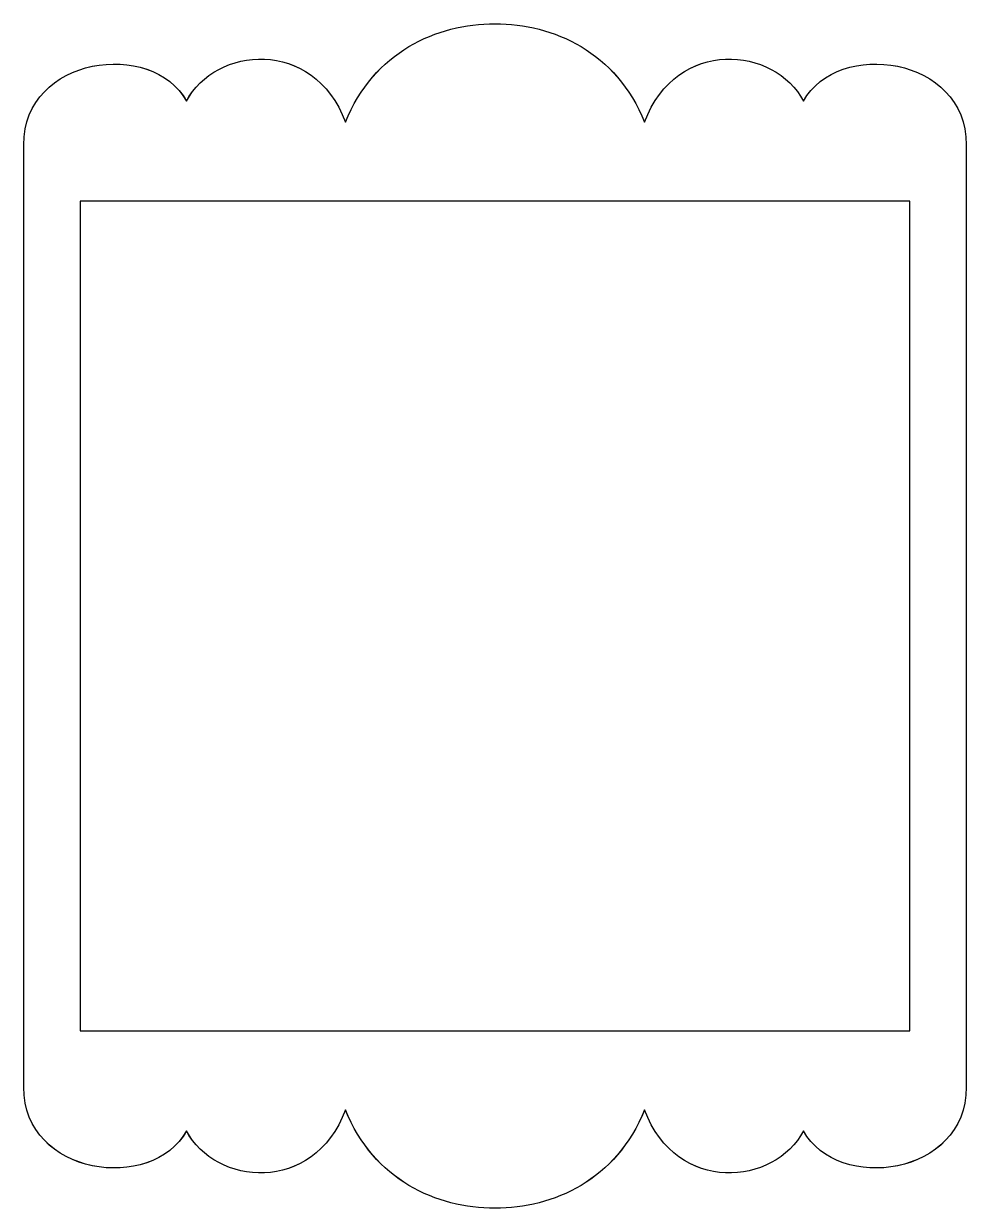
# Model space of a CAD drawing. Header units: centimetres. Extents: x -7.97 to -0.35, y 6.68 to 16.26.
import ezdxf

# ---------------------------------------------------------------- set-up
doc = ezdxf.new("R2010")
doc.units = ezdxf.units.CM
doc.header["$MEASUREMENT"] = 0
doc.layers.add('Layer 1', color=7, linetype='Continuous')

msp = doc.modelspace()

# ---------------------------------------------------------------- linework, layer by layer
at = {"layer": 'Layer 1', "color": 9}
msp.add_open_spline([(-1.66174, 15.62912), (-1.89119, 16.07291), (-2.68697, 16.14932), (-2.94695, 15.46069), (-2.94695, 15.46069), (-3.17669, 16.02677), (-3.68146, 16.25648), (-4.15578, 16.25648), (-4.15578, 16.25648), (-4.63005, 16.25648), (-5.13514, 16.02674), (-5.36458, 15.46069), (-5.36458, 15.46069), (-5.6248, 16.14932), (-6.42032, 16.07291), (-6.65006, 15.62912), (-6.65006, 15.62912), (-6.92539, 16.13392), (-7.96578, 15.99623), (-7.96578, 15.27712), (-7.96578, 15.27712), (-7.96578, 15.27712), (-7.96578, 7.65738), (-7.96578, 7.65738), (-7.96578, 7.65738), (-7.96578, 6.93824), (-6.92541, 6.80055), (-6.65006, 7.30538), (-6.65006, 7.30538), (-6.42032, 6.86159), (-5.6248, 6.78518), (-5.36458, 7.47384), (-5.36458, 7.47384), (-5.13513, 6.90776), (-4.63004, 6.67805), (-4.15578, 6.67805), (-4.15578, 6.67805), (-3.68146, 6.67805), (-3.17669, 6.90779), (-2.94695, 7.47384), (-2.94695, 7.47384), (-2.68697, 6.78521), (-1.89118, 6.86159), (-1.66174, 7.30538), (-1.66174, 7.30538), (-1.38639, 6.80055), (-0.34599, 6.93827), (-0.34599, 7.65738), (-0.34599, 7.65738), (-0.34599, 7.65738), (-0.34599, 15.27712), (-0.34599, 15.27712), (-0.34599, 15.27712), (-0.346, 15.99623), (-1.38636, 16.13392), (-1.66174, 15.62912)], degree=3, knots=[0, 0, 0, 0, 0.0666667, 0.0666667, 0.0666667, 0.0666667, 0.1333333, 0.1333333, 0.1333333, 0.1333333, 0.2, 0.2, 0.2, 0.2, 0.2666667, 0.2666667, 0.2666667, 0.2666667, 0.3333333, 0.3333333, 0.3333333, 0.3333333, 0.4, 0.4, 0.4, 0.4, 0.4666667, 0.4666667, 0.4666667, 0.4666667, 0.5333333, 0.5333333, 0.5333333, 0.5333333, 0.6, 0.6, 0.6, 0.6, 0.6666667, 0.6666667, 0.6666667, 0.6666667, 0.7333333, 0.7333333, 0.7333333, 0.7333333, 0.8, 0.8, 0.8, 0.8, 0.8666667, 0.8666667, 0.8666667, 0.8666667, 1, 1, 1, 1], dxfattribs=at)
at = {"layer": 'Layer 1', "color": 45}
for points, knots in [([(-1.66174, 15.62912), (-1.89119, 16.07291), (-2.68671, 16.14932), (-2.94693, 15.46069), (-2.94693, 15.46069), (-3.1764, 16.02677), (-3.68147, 16.25648), (-4.15576, 16.25648), (-4.15576, 16.25648), (-4.63005, 16.25648), (-5.13485, 16.02674), (-5.36459, 15.46069), (-5.36459, 15.46069), (-5.62454, 16.14932), (-6.42033, 16.07291), (-6.6498, 15.62912), (-6.6498, 15.62912), (-6.92513, 16.13392), (-7.96552, 15.99623), (-7.96552, 15.27712), (-7.96552, 15.27712), (-7.96552, 15.27712), (-7.96552, 7.65738), (-7.96552, 7.65738), (-7.96552, 7.65738), (-7.96552, 6.93827), (-6.92515, 6.80029), (-6.6498, 7.30538), (-6.6498, 7.30538), (-6.42033, 6.86159), (-5.62454, 6.78518), (-5.36459, 7.47355), (-5.36459, 7.47355), (-5.13485, 6.90747), (-4.63005, 6.67803), (-4.15576, 6.67803), (-4.15576, 6.67803), (-3.68147, 6.67803), (-3.1764, 6.9075), (-2.94693, 7.47355), (-2.94693, 7.47355), (-2.68671, 6.78516), (-1.89119, 6.86157), (-1.66174, 7.30538), (-1.66174, 7.30538), (-1.38612, 6.80029), (-0.34576, 6.93827), (-0.34576, 7.65738), (-0.34576, 7.65738), (-0.34576, 7.65738), (-0.34576, 15.27712), (-0.34576, 15.27712), (-0.34576, 15.27712), (-0.34573, 15.99623), (-1.38613, 16.13392), (-1.66174, 15.62912)], [0, 0, 0, 0, 0.0666667, 0.0666667, 0.0666667, 0.0666667, 0.1333333, 0.1333333, 0.1333333, 0.1333333, 0.2, 0.2, 0.2, 0.2, 0.2666667, 0.2666667, 0.2666667, 0.2666667, 0.3333333, 0.3333333, 0.3333333, 0.3333333, 0.4, 0.4, 0.4, 0.4, 0.4666667, 0.4666667, 0.4666667, 0.4666667, 0.5333333, 0.5333333, 0.5333333, 0.5333333, 0.6, 0.6, 0.6, 0.6, 0.6666667, 0.6666667, 0.6666667, 0.6666667, 0.7333333, 0.7333333, 0.7333333, 0.7333333, 0.8, 0.8, 0.8, 0.8, 0.8666667, 0.8666667, 0.8666667, 0.8666667, 1, 1, 1, 1]), ([(-0.80253, 14.82032), (-0.80253, 14.82032), (-0.80253, 8.11416), (-0.80253, 8.11416), (-0.80253, 8.11416), (-0.80253, 8.11416), (-7.50872, 8.11416), (-7.50872, 8.11416), (-7.50872, 8.11416), (-7.50872, 8.11416), (-7.50872, 14.82032), (-7.50872, 14.82032), (-7.50872, 14.82032), (-7.50872, 14.82032), (-0.80253, 14.82032), (-0.80253, 14.82032)], [0, 0, 0, 0, 0.2, 0.2, 0.2, 0.2, 0.4, 0.4, 0.4, 0.4, 0.6, 0.6, 0.6, 0.6, 1, 1, 1, 1])]:
    msp.add_open_spline(points, degree=3, knots=knots, dxfattribs=at)

doc.saveas('drawing.dxf')
